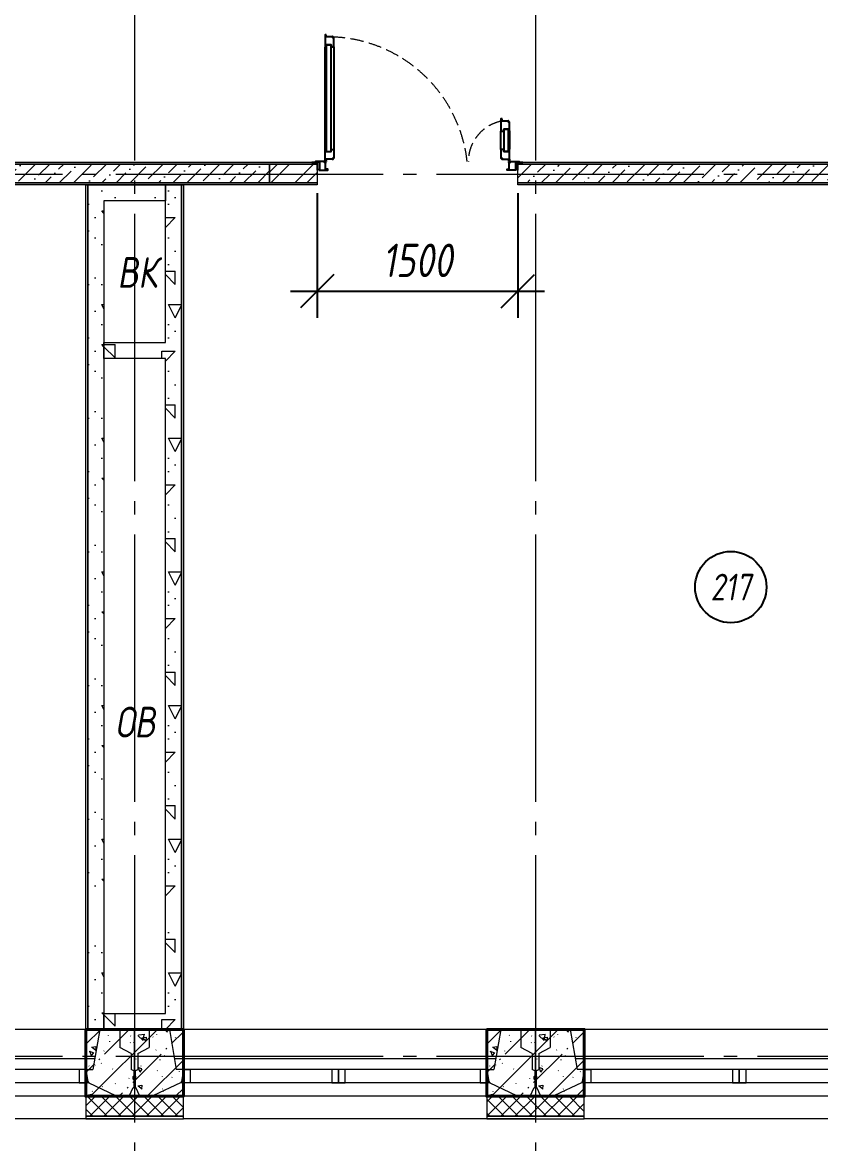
# Model space of a CAD drawing. Header units: millimetres. Extents: x -85420 to 1195317, y -69347 to 470418.
# Drawn here: x 471107 to 477079, y 8322 to 16711 of the extents above; entities that cross this region are included whole.
import ezdxf
from ezdxf import colors
from ezdxf.entities.mleader import LeaderData, LeaderLine
from ezdxf.enums import TextEntityAlignment as Align
from ezdxf.math import Vec2, Vec3

# ---------------------------------------------------------------- set-up
doc = ezdxf.new("R2010")
doc.units = ezdxf.units.MM
for name, pattern in [('GOST2.303 6', [12, 8, -1.5, 1, -1.5]), ('ГОСТ 2.303 4', [7, 5, -2, 0]), ('ГОСТ 2.303 5', [24, 20, -1.5, 1, -1.5]), ('осевая', [50.8, 31.75, -6.35, 6.35, -6.35])]:
    doc.linetypes.add(name, pattern=pattern)
for name, color, linetype, lineweight in [('!М_Отверстия в перекрытиях', 253, 'Continuous', 15), ('!М_Перегородки_пеноблок', 7, 'Continuous', 20), ('+АР_Осевые линии', 252, 'GOST2.303 6', 9), ('+АР_Стены внутренние', 250, 'Continuous', 18), ('АР_Окна', 4, 'Continuous', 9), ('АР_Отметки', 7, 'Continuous', 5), ('АР_Сущ Несущая стена', 250, 'Continuous', 50), ('АР_штриховка несущих стен', 250, 'Continuous', 0), ('СПДС_+АР_Стены', 250, 'Continuous', 20), ('СПДС_РАЗМЕРЫ', 252, 'Continuous', 0), ('стены', 7, 'Continuous', 40), ('ТОНКАЯ', 253, 'Continuous', 0), ('ЭКСПЛИКАЦИЯ', 7, 'Continuous', 5)]:
    doc.layers.add(name, color=color, linetype=linetype, lineweight=lineweight)
doc.layers.add('ОСИ', color=7, linetype='осевая', lineweight=13, true_color=0x999999)
doc.styles.add('ISOCPEUR', font='', dxfattribs={"height": 250})
doc.styles.add('ГОСТ 2.304', font='CS_Gost2304.shx', dxfattribs={"oblique": 10})
doc.styles.get('ISOCPEUR').set_extended_font_data('ISOCPEUR', italic=True)
doc.linetypes.add('Ground1', pattern='A,12,[130,ltypeshp.shx,S=3,R=-150,X=0,Y=-2.598],3,[130,ltypeshp.shx,S=3,R=-150,X=0,Y=-2.598],3,[130,ltypeshp.shx,S=3,R=-150,X=0,Y=-2.598],0', length=18)
doc.linetypes.add('Ground2', pattern='A,12,[130,ltypeshp.shx,S=3,R=-210,X=0,Y=-2.598],3,[130,ltypeshp.shx,S=3,R=-210,X=0,Y=-2.598],3,[130,ltypeshp.shx,S=3,R=-210,X=0,Y=-2.598],0', length=18)
doc.dimstyles.new('СПДС', dxfattribs={"dimscale": 100, "dimtxt": 2.5, "dimasz": 2.5, "dimexe": 2, "dimexo": 0.625, "dimgap": 1, "dimtad": 1, "dimdec": 0, "dimrnd": 5, "dimtxsty": 'ГОСТ 2.304', "dimblk": 'OBLIQUE', "dimblk1": 'OBLIQUE', "dimblk2": 'OBLIQUE', "dimcen": 2.5, "dimdle": 2, "dimadec": 0, "dimazin": 2, "dimtfac": 0.75, "dimtdec": 4, "dimtmove": 1, "dimatfit": 3, "dimfxl": 1, "dimtfill": 1, "dimtolj": 1, "dimarcsym": 1})
pattern_1 = [(45, (0, 0), (39.774756, 145.840774), [187.5, -40.5, 0, -40.5])]
pattern_2 = [(45, (150, 150), (0, 1000), [141.4, -282.8, 70.7, -424.3, 141.4, -353.61356]), (135, (800, 200), (-1000, 9e-14), [141.4, -212.1, 70.7, -353.6, 141.4, -495.01356]), (63.43495, (0, 0), (5e-08, 1000), [111.8, -447.2, 111.8, -447.234, 0, 0]), (116.56505, (0, 0), (-4e-07, 1000), [111.8, -447.2, 111.8, -447.234, 0, 0]), (0, (0, 100), (0, 1000), [50, -400, 100, -400, 50, 0]), (0, (0, 250), (0, 1000), [-150, 100, -400, 0, -350, 0]), (0, (0, 300), (0, 1000), [-400, 0, -300, 100, -200, 0]), (0, (0, 450), (0, 1000), [-200, 0, -250, 100, -450, 0]), (0, (0, 600), (0, 1000), [-200, 100, -400, 100, -200, 0]), (0, (0, 850), (0, 1000), [-150, 100, -200, 0, -550, 0]), (0, (0, 900), (0, 1000), [-200, 0, -600, 100, -100, 0]), (90, (50, 200), (-1000, 6e-14), [-300, 0, -300, 0, -400, 0]), (90, (150, 0), (-1000, 6e-14), [-150, 100, -400, 0, -350, 0]), (90, (250, 0), (-1000, 6e-14), [-400, 0, -350, 100, -150, 0]), (90, (800, 0), (-1000, 6e-14), [-200, 100, -500, 100, -100, 0]), (90, (100, 100), (-1000, 6e-14), [-300, 0, -350, 0, -350, 0]), (90, (200, 100), (-1000, 6e-14), [-250, 0, -550, 0, -200, 0]), (90, (300, 150), (-1000, 6e-14), [-500, 0, -150, 0, -350, 0]), (90, (350, 50), (-1000, 6e-14), [-450, 0, -200, 0, -250, 0]), (90, (450, 200), (-1000, 6e-14), [-400, 0, -150, 0, -400, 0]), (90, (500, 250), (-1000, 6e-14), [-450, 0, -200, 0, -350, 0]), (90, (550, 0), (-1000, 6e-14), [-600, 0, -250, 0, -150, 0]), (90, (600, 150), (-1000, 6e-14), [-200, 0, -400, 0, -400, 0]), (90, (650, 100), (-1000, 6e-14), [-450, 0, -250, 0, -300, 0]), (90, (700, 50), (-1000, 6e-14), [-400, 0, -300, 0, -300, 0]), (90, (800, 100), (-1000, 6e-14), [-300, 0, -300, 0, -400, 0]), (90, (900, 150), (-1000, 6e-14), [-400, 0, -200, 0, -400, 0]), (90, (950, 200), (-1000, 6e-14), [-150, 0, -600, 0, -250, 0])]
pattern_3 = [(45, (0, 0), (-53.033009, 53.033009), []), (135, (0, 0), (-53.033009, -53.033009), [])]

# ---------------------------------------------------------------- blocks, each defined once
blk = doc.blocks.new('_Oblique')
at = {"color": 0, "linetype": 'ByBlock', "lineweight": -2}
blk.add_line((-0.5, -0.5), (0.5, 0.5), dxfattribs=at)
blk = doc.blocks.new('*D313')
at = {"layer": 'Defpoints', "color": 0, "ltscale": 100, "transparency": 16777216}
for p in [(473312, 15496.4), (474813.1, 15496.4), (474813.1, 14700.5)]:
    blk.add_point(p, dxfattribs=at)
at = {"layer": 'СПДС_РАЗМЕРЫ', "color": 0, "lineweight": -2, "ltscale": 100, "transparency": 16777216}
for p, q in [((473312, 15433.9), (473312, 14500.5)), ((474813.1, 15433.9), (474813.1, 14500.5)), ((473112, 14700.5), (475013.1, 14700.5))]:
    blk.add_line(p, q, dxfattribs=at)
at = {"layer": 'СПДС_РАЗМЕРЫ', "color": 0, "lineweight": -2, "ltscale": 100, "transparency": 16777216, "xscale": 250, "yscale": 250, "zscale": 250, "rotation": 180}
blk.add_blockref('_Oblique', (473312, 14700.5), dxfattribs=at)
at = {"layer": 'СПДС_РАЗМЕРЫ', "color": 0, "lineweight": -2, "ltscale": 100, "transparency": 16777216, "xscale": 250, "yscale": 250, "zscale": 250}
blk.add_blockref('_Oblique', (474813.1, 14700.5), dxfattribs=at)
at = {"layer": 'СПДС_РАЗМЕРЫ', "color": 0, "ltscale": 100, "transparency": 16777216, "insert": (474062.6, 14930.7), "char_height": 250, "attachment_point": 5, "style": 'ГОСТ 2.304', "bg_fill": 3, "box_fill_scale": 1.1, "bg_fill_color": 256, "bg_fill_true_color": 13158600, "bg_fill_transparency": 0}
blk.add_mtext('\\A1;1500', dxfattribs=at)
blk = doc.blocks.new('НП 3033')
at = {"layer": 'АР_Окна', "ltscale": 100}
for p, q in [((365, 500), (2635, 500)), ((365, 400), (2635, 400)), ((365, 300), (2635, 300)), ((365, 220), (2635, 220)), ((365, 0), (2635, 0))]:
    blk.add_line(p, q, dxfattribs=at)
for points in [[(365, 300), (365, 500), (365, 670), (2635, 670), (2635, 300)], [(365, 300), (415, 300), (415, 400), (365, 400)], [(1450, 400), (1425, 400), (1425, 300), (1450, 300), (1475, 300), (1475, 400), (1437.5, 400)], [(1500, 400), (1475, 400), (1475, 300), (1500, 300), (1525, 300), (1525, 400), (1487.5, 400)], [(2635, 300), (2585, 300), (2585, 400), (2635, 400)]]:
    blk.add_lwpolyline(points, dxfattribs=at)
at = {"layer": 'СПДС_+АР_Стены', "ltscale": 100}
for points in [[(0, 670), (0, 670), (365, 670), (365, 670)], [(3000, 670), (3000, 670), (2635, 670), (2635, 670)]]:
    blk.add_lwpolyline(points, dxfattribs=at)
at = {"layer": 'стены', "ltscale": 100}
for p, q in [((2960, 500), (2860, 500)), ((0, 0), (0, 0))]:
    blk.add_line(p, q, dxfattribs=at)
at = {"layer": 'стены', "lineweight": 30, "ltscale": 100}
blk.add_lwpolyline([(0, 0), (365, 0), (365, 500), (0, 500)], dxfattribs=at)
at = {"layer": 'стены', "ltscale": 100}
blk.add_lwpolyline([(3000, 500), (2635, 500), (2635, 0), (3000, 0)], dxfattribs=at)
blk = doc.blocks.new('обследование 2 этаж 1245')
at = {"layer": 'ТОНКАЯ', "ltscale": 100}
for p, q in [((30500, -62360), (28020, -62360)), ((30500, -62360), (30448, -62660)), ((30500, -62360), (30650, -62360)), ((30650, -62360), (30650, -62495)), ((30760, -62360), (30650, -62360)), ((30760, -62795), (30760, -62360)), ((30760, -62360), (30870, -62360)), ((30760, -62795), (30760, -62360)), ((31020, -62360), (30870, -62360)), ((30870, -62360), (30870, -62495)), ((33500, -62360), (31020, -62360)), ((31020, -62360), (31072, -62660)), ((33500, -62360), (33448, -62660)), ((33500, -62360), (33650, -62360)), ((33650, -62360), (33650, -62495)), ((33760, -62360), (33650, -62360)), ((33760, -62795), (33760, -62360)), ((33760, -62795), (33760, -62360)), ((33760, -62360), (33870, -62360)), ((34020, -62360), (33870, -62360)), ((33870, -62360), (33870, -62495)), ((36500, -62360), (34020, -62360)), ((34020, -62360), (34072, -62660)), ((30735, -62540), (30650, -62495)), ((30785, -62540), (30870, -62495)), ((33735, -62540), (33650, -62495)), ((33785, -62540), (33870, -62495)), ((30461.9, -62580), (28058.1, -62580)), ((30735, -62540), (30735, -62660)), ((30785, -62540), (30785, -62660)), ((33461.9, -62580), (31058.1, -62580)), ((33735, -62540), (33735, -62660)), ((33785, -62540), (33785, -62660)), ((36461.9, -62580), (34058.1, -62580)), ((30395, -62660), (28125, -62660)), ((30395, -62660), (30410, -62750)), ((30395, -62660), (30448, -62660)), ((30755, -62670), (30735, -62660)), ((30765, -62670), (30785, -62660)), ((31125, -62660), (31072, -62660)), ((31125, -62660), (31110, -62750)), ((33395, -62660), (31125, -62660)), ((33395, -62660), (33410, -62750)), ((33395, -62660), (33448, -62660)), ((33755, -62670), (33735, -62660)), ((33765, -62670), (33785, -62660)), ((34125, -62660), (34072, -62660)), ((34125, -62660), (34110, -62750)), ((36395, -62660), (34125, -62660)), ((30410, -62750), (30417, -62760)), ((30750, -62713), (30755, -62708)), ((30750, -62733), (30750, -62713)), ((30755, -62738), (30750, -62733)), ((30755, -62670), (30755, -62708)), ((30755, -62738), (30755, -62795)), ((30760, -62738), (30760, -62795)), ((30760, -62738), (30760, -62795)), ((30765, -62670), (30765, -62708)), ((30770, -62713), (30765, -62708)), ((30765, -62738), (30770, -62733)), ((30765, -62738), (30765, -62795)), ((30770, -62733), (30770, -62713)), ((31110, -62750), (31103, -62760)), ((33410, -62750), (33417, -62760)), ((33750, -62713), (33755, -62708)), ((33750, -62733), (33750, -62713)), ((33755, -62738), (33750, -62733)), ((33755, -62670), (33755, -62708)), ((33755, -62738), (33755, -62795)), ((33760, -62738), (33760, -62795)), ((33760, -62738), (33760, -62795)), ((33765, -62670), (33765, -62708)), ((33770, -62713), (33765, -62708)), ((33765, -62738), (33770, -62733)), ((33765, -62738), (33765, -62795)), ((33770, -62733), (33770, -62713)), ((34110, -62750), (34103, -62760)), ((30417, -62760), (28103, -62760)), ((30417, -62760), (30618, -62855)), ((30720, -62860), (30750, -62795)), ((30750, -62795), (30755, -62795)), ((30755, -62795), (30760, -62795)), ((30765, -62795), (30760, -62795)), ((30770, -62795), (30765, -62795)), ((30800, -62860), (30770, -62795)), ((31103, -62760), (30902, -62855)), ((33417, -62760), (31103, -62760)), ((33417, -62760), (33618, -62855)), ((33720, -62860), (33750, -62795)), ((33750, -62795), (33755, -62795)), ((33755, -62795), (33760, -62795)), ((33765, -62795), (33760, -62795)), ((33770, -62795), (33765, -62795)), ((33800, -62860), (33770, -62795)), ((34103, -62760), (33902, -62855)), ((36417, -62760), (34103, -62760)), ((30620, -62860), (27900, -62860)), ((30618, -62855), (30620, -62860)), ((30720, -62860), (30620, -62860)), ((30800, -62860), (30900, -62860)), ((30902, -62855), (30900, -62860)), ((33620, -62860), (30900, -62860)), ((33618, -62855), (33620, -62860)), ((33720, -62860), (33620, -62860)), ((33800, -62860), (33900, -62860)), ((33902, -62855), (33900, -62860)), ((36620, -62860), (33900, -62860))]:
    blk.add_line(p, q, dxfattribs=at)
blk = doc.blocks.new('A$C314F1C93')
at = {"layer": '+АР_Осевые линии', "linetype": 'ГОСТ 2.303 5', "lineweight": 0, "ltscale": 100}
for p, q in [((41540, 64752.7), (41540, -9752.2)), ((44540, 64752.7), (44540, -9752.2))]:
    blk.add_line(p, q, dxfattribs=at)
for points in [[(-4200, 250), (75280, 250)], [(-4200, -6350), (75280, -6350)]]:
    blk.add_lwpolyline(points, dxfattribs=at)
blk = doc.blocks.new('_DotSmall')
at = {"color": 0, "linetype": 'ByBlock', "const_width": 0.5}
blk.add_lwpolyline([(-0.0625, 0, 1), (0.0625, 0, 1)], format="xyb", close=True, dxfattribs=at)
blk = doc.blocks.new('АР план')
at = {"layer": 'АР_Отметки', "lineweight": 9}
ml = blk.add_multileader_mtext('Standard', dxfattribs=at)
ml.set_content('+3,950', color=256, style='ISOCPEUR')
ml.set_leader_properties(color=256, linetype='Continuous', lineweight=-1)
ml.set_arrow_properties(name='DOTSMALL')
ml.build(insert=Vec2(0, 0))
ml.multileader.update_dxf_attribs({"has_text_frame": 1, "text_left_attachment_type": 4, "text_right_attachment_type": 4, "dogleg_length": 100, "arrow_head_size": 180})
ctx = ml.context
ctx.base_point, ctx.char_height, ctx.arrow_head_size, ctx.landing_gap_size, ctx.plane_origin = Vec3(653061.3, 32239.7), 250, 180, 50, Vec3(652979.9, 30972.2)
ctx.left_attachment, ctx.right_attachment = 4, 4
notes = []
notes.append((ctx, [(0, (0, 0, 0), (0, 0), (1, 0), 1, [])]))
ctx.mtext.insert, ctx.mtext.width, ctx.mtext.line_spacing_style, ctx.mtext.flow_direction = Vec3(653111.3, 32573.1), 852.697, 2, 5
ml = blk.add_multileader_mtext('Standard', dxfattribs=at)
ml.set_content('+1,975', color=256, style='ISOCPEUR')
ml.set_leader_properties(color=256, linetype='Continuous', lineweight=-1)
ml.set_arrow_properties(name='DOTSMALL')
ml.build(insert=Vec2(0, 0))
ml.multileader.update_dxf_attribs({"has_text_frame": 1, "text_left_attachment_type": 4, "text_right_attachment_type": 4, "dogleg_length": 100, "arrow_head_size": 180})
ctx = ml.context
ctx.base_point, ctx.char_height, ctx.arrow_head_size, ctx.landing_gap_size, ctx.plane_origin = Vec3(652749.3, 27128.7), 250, 180, 50, Vec3(655881.4, 25957)
ctx.left_attachment, ctx.right_attachment = 4, 4
notes.append((ctx, [(0, (0, 0, 0), (0, 0), (1, 0), 1, [])]))
ctx.mtext.insert, ctx.mtext.width, ctx.mtext.line_spacing_style, ctx.mtext.flow_direction = Vec3(652799.3, 27528.7), 852.697, 2, 5
ml = blk.add_multileader_mtext('Standard', dxfattribs=at)
ml.set_content('+2,410', color=256, style='ISOCPEUR')
ml.set_leader_properties(color=256, linetype='Continuous', lineweight=-1)
ml.set_arrow_properties(name='DOTSMALL')
ml.build(insert=Vec2(0, 0))
ml.multileader.update_dxf_attribs({"has_text_frame": 1, "text_left_attachment_type": 4, "text_right_attachment_type": 4, "dogleg_length": 100, "arrow_head_size": 180})
ctx = ml.context
ctx.base_point, ctx.char_height, ctx.arrow_head_size, ctx.landing_gap_size, ctx.plane_origin = Vec3(649667.1, 15695.9), 250, 180, 50, Vec3(647505.9, 15104.7)
ctx.left_attachment, ctx.right_attachment = 4, 4
notes.append((ctx, [(0, (0, 0, 0), (0, 0), (1, 0), 1, [])]))
ctx.mtext.insert, ctx.mtext.width, ctx.mtext.line_spacing_style, ctx.mtext.flow_direction = Vec3(649717.1, 16029.2), 852.697, 2, 5
for ctx, leaders in notes:
    for number, flags, end, landing, length, lines in leaders:
        leader = LeaderData()
        leader.index, (leader.has_last_leader_line, leader.has_dogleg_vector, leader.attachment_direction) = number, flags
        leader.last_leader_point, leader.dogleg_vector, leader.dogleg_length = Vec3(end), Vec3(landing), length
        for number, points, colour, breaks in lines:
            line = LeaderLine()
            line.index, line.vertices, line.color, line.breaks = number, Vec3.list(points), colors.encode_raw_color(colour), breaks
            leader.lines.append(line)
        ctx.leaders.append(leader)

msp = doc.modelspace()

# ---------------------------------------------------------------- block references
at = {"layer": 'ОСИ', "ltscale": 40}
msp.add_blockref('A$C314F1C93', (430406.4, 15326.4, 0), dxfattribs=at)

# ---------------------------------------------------------------- next in the draw order: hatches: boundary and pattern name
at = {"layer": '!М_Перегородки_пеноблок', "ltscale": 100}
h = msp.add_hatch(dxfattribs=at)
h.set_pattern_fill('БЕТОННАЯ ПОДГОТОВКА', color=256, scale=100, style=0, pattern_type=2)
h.set_pattern_definition(pattern_2)
h.paths.add_polyline_path([(471716.3, 15496.4), (471716.4, 9176.4), (471596.4, 9176.4), (471596.3, 15496.4)], flags=0)
h = msp.add_hatch(dxfattribs=at)
h.set_pattern_fill('БЕТОННАЯ ПОДГОТОВКА', color=256, scale=100, style=0, pattern_type=2)
h.set_pattern_definition(pattern_2)
h.paths.add_polyline_path([(471716.3, 15496.4), (472176.4, 15496.4), (472176.4, 15376.4), (471716.3, 15376.4)], flags=0)
h = msp.add_hatch(dxfattribs=at)
h.set_pattern_fill('БЕТОННАЯ ПОДГОТОВКА', color=256, scale=100, style=0, pattern_type=2)
h.set_pattern_definition(pattern_2)
h.paths.add_polyline_path([(472296.4, 15496.4), (472296.4, 9176.4), (472176.4, 9176.4), (472176.4, 15496.4)], flags=0)
h = msp.add_hatch(dxfattribs=at)
h.set_pattern_fill('БЕТОННАЯ ПОДГОТОВКА', color=256, scale=100, style=0, pattern_type=2)
h.set_pattern_definition(pattern_2)
h.paths.add_polyline_path([(471716.4, 14316.5), (472176.4, 14316.5), (472176.4, 14196.5), (471716.4, 14196.5)], flags=0)
h = msp.add_hatch(dxfattribs=at)
h.set_pattern_fill('БЕТОННАЯ ПОДГОТОВКА', color=256, scale=100, style=0, pattern_type=2)
h.set_pattern_definition(pattern_2)
h.paths.add_polyline_path([(471716.4, 9296.4), (472176.4, 9296.4), (472176.4, 9176.4), (471716.4, 9176.4)], flags=0)
at = {"layer": '+АР_Стены внутренние', "lineweight": 0, "ltscale": 100}
h = msp.add_hatch(dxfattribs=at)
h.set_pattern_fill('БЕТОН И ИЗДЕЛИЯ ИЗ НЕГО', color=256, scale=30, style=0, pattern_type=2)
h.set_pattern_definition(pattern_1)
h.paths.add_polyline_path([(472956.4, 15511.4), (465367.4, 15511.4), (465367.4, 15651.4), (472956.4, 15651.4)], flags=0)
h = msp.add_hatch(dxfattribs=at)
h.set_pattern_fill('БЕТОН И ИЗДЕЛИЯ ИЗ НЕГО', color=256, scale=30, style=0, pattern_type=2)
h.set_pattern_definition(pattern_1)
h.paths.add_polyline_path([(472956.4, 15651.4), (473312, 15651.4), (473312, 15651.4)], flags=0)
at = {"layer": 'АР_штриховка несущих стен', "lineweight": 0}
h = msp.add_hatch(dxfattribs=at)
h.set_pattern_fill('FP_1', color=256, angle=90, style=0, pattern_type=2)
h.set_pattern_definition([(225, (250303.74, 397242.94), (212.13203, -212.13203), [300, -50, 10, -50]), (225, (250091.74, 397242.94), (212.13203, -212.13203), []), (140, (250303.74, 397242.94), (31.37587, 358.6306), [37.5, -412.5]), (85, (250303.74, 397242.94), (-376.09568, -69.3761), [30, -330]), (190.451, (250306.35, 397272.82), (-344.71734, 289.2568), [31.87, -350.571]), (136.184, (250203.74, 397242.94), (82.7615, 533.61997), [56.25, -618.75]), (186.636, (250210.64, 397287.4), (-487.0622, 467.3284), [47.805, -525.856]), (81.184, (250203.74, 397242.94), (-487.05805, 467.33264), [45, -495]), (111, (250228.74, 397292.94), (201.30952, 298.45407), [37.5, -412.5]), (56, (250228.74, 397292.94), (-362.5749, 121.6571), [30, -330]), (161.451, (250245.5, 397317.8), (-161.2621, 420.11198), [31.87, -350.571]), (127.5, (250303.74, 397242.94), (-166.446927, 6.079928), [3.353, -322.647, 3.353, -331.647, -331.25]), (127.5, (250303.74, 397242.94), (-166.446927, 6.079928), [-661, 3.353, -327.897]), (97.5, (250303.74, 397242.94), (-197.205856, 131.53477), [3.353, -187.647, 3.353, -315.147, -126.25]), (97.5, (250303.74, 397242.94), (-197.205856, 131.53477), [-509.5, 3.353, -122.897]), (57.5, (250303.74, 397131.44), (11.277436, 266.91122), [3.353, -121.647, 3.353, -386.647, -517.5]), (57.5, (250303.74, 397131.44), (11.277436, 266.91122), [-515, 3.353, -514.147]), (47.5, (250303.74, 397081.44), (-50.05249, 291.59308), [3.353, -159.147, 3.353, -255.647, -367.5]), (47.5, (250303.74, 397081.44), (-50.05249, 291.59308), [-421.5, 3.353, -364.147])])
h.paths.add_polyline_path([(471581.4, 8676.4), (472311.4, 8676.4), (472311.4, 9176.4), (471581.4, 9176.4)])
h = msp.add_hatch(dxfattribs=at)
h.set_pattern_fill('FP_1', color=256, angle=90, style=0, pattern_type=2)
h.set_pattern_definition([(225, (253303.74, 397242.94), (212.13203, -212.13203), [300, -50, 10, -50]), (225, (253091.74, 397242.94), (212.13203, -212.13203), []), (140, (253303.74, 397242.94), (31.37587, 358.6306), [37.5, -412.5]), (85, (253303.74, 397242.94), (-376.09568, -69.3761), [30, -330]), (190.451, (253306.35, 397272.82), (-344.71734, 289.2568), [31.87, -350.571]), (136.184, (253203.74, 397242.94), (82.7615, 533.61997), [56.25, -618.75]), (186.636, (253210.64, 397287.4), (-487.0622, 467.3284), [47.805, -525.856]), (81.184, (253203.74, 397242.94), (-487.05805, 467.33264), [45, -495]), (111, (253228.74, 397292.94), (201.30952, 298.45407), [37.5, -412.5]), (56, (253228.74, 397292.94), (-362.5749, 121.6571), [30, -330]), (161.451, (253245.5, 397317.8), (-161.2621, 420.11198), [31.87, -350.571]), (127.5, (253303.74, 397242.94), (-166.446927, 6.079928), [3.353, -322.647, 3.353, -331.647, -331.25]), (127.5, (253303.74, 397242.94), (-166.446927, 6.079928), [-661, 3.353, -327.897]), (97.5, (253303.74, 397242.94), (-197.205856, 131.53477), [3.353, -187.647, 3.353, -315.147, -126.25]), (97.5, (253303.74, 397242.94), (-197.205856, 131.53477), [-509.5, 3.353, -122.897]), (57.5, (253303.74, 397131.44), (11.277436, 266.91122), [3.353, -121.647, 3.353, -386.647, -517.5]), (57.5, (253303.74, 397131.44), (11.277436, 266.91122), [-515, 3.353, -514.147]), (47.5, (253303.74, 397081.44), (-50.05249, 291.59308), [3.353, -159.147, 3.353, -255.647, -367.5]), (47.5, (253303.74, 397081.44), (-50.05249, 291.59308), [-421.5, 3.353, -364.147])])
h.paths.add_polyline_path([(474581.4, 8676.4), (475311.4, 8676.4), (475311.4, 9176.4), (474581.4, 9176.4)])
at = {"layer": 'СПДС_+АР_Стены', "lineweight": 9, "ltscale": 100}
h = msp.add_hatch(dxfattribs=at)
h.set_pattern_fill('НЕМЕТАЛЛИЧЕСКИЕ МАТЕРИАЛЫ', color=256, scale=30, style=0, pattern_type=2)
h.set_pattern_definition(pattern_3)
h.paths.add_polyline_path([(471581.4, 8526.4), (472311.4, 8526.4), (472311.4, 8676.4), (471581.4, 8676.4)], flags=0)
h = msp.add_hatch(dxfattribs=at)
h.set_pattern_fill('НЕМЕТАЛЛИЧЕСКИЕ МАТЕРИАЛЫ', color=256, scale=30, style=0, pattern_type=2)
h.set_pattern_definition(pattern_3)
h.paths.add_polyline_path([(474581.4, 8526.4), (475311.4, 8526.4), (475311.4, 8676.4), (474581.4, 8676.4)], flags=0)

# ---------------------------------------------------------------- next in the draw order: linework, layer by layer
at = {"layer": '!М_Перегородки_пеноблок', "ltscale": 100}
for points in [[(471596.3, 15496.4), (471596.4, 9176.4), (471581.4, 9176.4), (471581.3, 15496.4)], [(472311.4, 15496.4), (472311.4, 9176.4), (472296.4, 9176.4), (472296.4, 15496.4)]]:
    msp.add_lwpolyline(points, close=True, dxfattribs=at)
for points in [[(471716.3, 15376.4), (471716.4, 9176.4), (471596.4, 9176.4), (471596.3, 15496.4), (471716.3, 15496.4)], [(471716.3, 15496.4), (472176.4, 15496.4), (472176.4, 15376.4), (471716.3, 15376.4)], [(472176.4, 14316.5), (472176.4, 15496.4), (472296.4, 15496.4), (472296.4, 9176.4), (472176.4, 9176.4), (472176.4, 9176.4)], [(472176.4, 14196.5), (471716.4, 14196.5), (471716.4, 14316.5), (472176.4, 14316.5)], [(472176.4, 9296.4), (472176.4, 14196.5)], [(472176.4, 9176.4), (471716.4, 9176.4), (471716.4, 9296.4), (472176.4, 9296.4)]]:
    msp.add_lwpolyline(points, dxfattribs=at)
at = {"layer": '+АР_Стены внутренние', "ltscale": 100}
for points in [[(472956.4, 15651.4), (465367.4, 15651.4), (465367.4, 15666.4), (473312, 15666.4), (473312, 15666.4)], [(480991.4, 15651.4), (474813.1, 15651.4), (474813.1, 15666.4), (481006.4, 15666.4)]]:
    msp.add_lwpolyline(points, dxfattribs=at)
for points in [[(472956.4, 15511.4), (465367.4, 15511.4), (465367.4, 15651.4), (472956.4, 15651.4), (472956.4, 15511.4)], [(472956.4, 15651.4), (473312, 15651.4), (473312, 15651.4), (472956.4, 15651.4)]]:
    msp.add_lwpolyline(points, close=True, dxfattribs=at)
for p, q in [((473373.1, 15762.4), (473373.1, 16527.3)), ((473437.1, 16529.4), (473437.1, 15760.4)), ((474688, 15760.4), (474688, 15897.3)), ((474752, 15899.4), (474752, 15762.4))]:
    msp.add_line(p, q)
for points in [[(473381, 16619.4), (473373.1, 16619.4), (473373.1, 16527.3), (473380.1, 16527.3), (473380.1, 16543.3), (473416.1, 16543.3), (473416.1, 16529.4), (473437.1, 16529.4), (473437.1, 16595.4), (473429.1, 16595.4), (473429.1, 16605.4), (473427.5, 16605.4), (473427.5, 16602.4), (473374.8, 16602.4), (473374.8, 16611.4), (473381, 16611.4)], [(473416.1, 15746.4), (473416.1, 16543.3), (473380.1, 16543.3), (473380.1, 15746.4)], [(474696, 15989.4), (474688, 15989.4), (474688, 15897.3), (474709, 15897.3), (474709, 15913.3), (474745, 15913.3), (474745, 15899.4), (474752, 15899.4), (474752, 15965.4), (474744.1, 15965.4), (474744, 15975.4), (474742.5, 15975.4), (474742.5, 15972.3), (474689.7, 15972.3), (474689.7, 15981.4), (474696, 15981.4)], [(474709, 15913.3), (474709, 15746.4), (474745, 15746.4), (474745, 15913.3)], [(473381, 15670.4), (473373.1, 15670.4), (473373.1, 15762.4), (473380.1, 15762.4), (473380.1, 15746.4), (473416.1, 15746.4), (473416.1, 15760.4), (473437.1, 15760.4), (473437.1, 15694.4), (473429.1, 15694.4), (473429.1, 15684.4), (473427.5, 15684.4), (473427.5, 15687.4), (473374.8, 15687.4), (473374.8, 15678.4), (473381, 15678.4)], [(474744.1, 15670.4), (474752, 15670.4), (474752, 15762.4), (474745, 15762.4), (474745, 15746.4), (474709, 15746.4), (474709, 15760.4), (474688, 15760.4), (474688, 15694.4), (474696, 15694.4), (474696, 15684.4), (474697.6, 15684.4), (474697.6, 15687.4), (474750.4, 15687.4), (474750.4, 15678.4), (474744.1, 15678.4)], [(473324, 15606.4), (473392, 15606.4), (473392, 15614.4), (473375, 15614.4), (473375, 15660.8), (473378.1, 15660.8), (473378.1, 15662.4), (473368.1, 15662.4), (473368.1, 15670.4), (473300, 15670.4), (473300, 15666.4), (473308, 15666.4), (473308, 15668.9), (473329, 15668.8), (473329, 15610.2), (473324, 15610.2)], [(474801.1, 15606.4), (474733.1, 15606.4), (474733.1, 15614.4), (474750.1, 15614.4), (474750.1, 15660.8), (474747, 15660.8), (474747, 15662.4), (474757, 15662.4), (474757, 15670.4), (474825.1, 15670.4), (474825.1, 15666.4), (474817.1, 15666.4), (474817.1, 15668.9), (474796.1, 15668.8), (474796.1, 15610.2), (474801.1, 15610.2)]]:
    msp.add_lwpolyline(points, close=True)
at = {"color": 1, "linetype": 'Ground2'}
msp.add_lwpolyline([(473273.1, 15666.4), (473312, 15666.4), (473312, 15606.4)], dxfattribs=at)
at = {"color": 1, "linetype": 'Ground1'}
msp.add_lwpolyline([(474813.1, 15606.4), (474813.1, 15666.4), (474852, 15666.4)], dxfattribs=at)
at = {"linetype": 'ГОСТ 2.303 4', "lineweight": 5, "ltscale": 20}
for centre, radius, start, end in [((473391.1, 15551.9), 1050.7, 6.47849, 90.98209), ((474752, 15670.4), 308.3, 101.34756, 180)]:
    msp.add_arc(centre, radius, start, end, dxfattribs=at)
at = {"layer": 'СПДС_+АР_Стены', "ltscale": 100}
for points in [[(471581.4, 8526.4), (472311.4, 8526.4), (472311.4, 8676.4), (471581.4, 8676.4), (471581.4, 8526.4)], [(474581.4, 8526.4), (475311.4, 8526.4), (475311.4, 8676.4), (474581.4, 8676.4), (474581.4, 8526.4)], [(472311.4, 8526.4), (471581.4, 8526.4), (471581.4, 8506.4), (472311.4, 8506.4), (472311.4, 8526.4)], [(475311.4, 8526.4), (474581.4, 8526.4), (474581.4, 8506.4), (475311.4, 8506.4), (475311.4, 8526.4)]]:
    msp.add_lwpolyline(points, close=True, dxfattribs=at)
at = {"layer": 'стены', "ltscale": 100, "elevation": 0}
for points in [[(471581.4, 9176.4), (472311.4, 9176.4), (472311.4, 8676.4), (471581.4, 8676.4)], [(474581.4, 9176.4), (475311.4, 9176.4), (475311.4, 8676.4), (474581.4, 8676.4)]]:
    msp.add_lwpolyline(points, close=True, dxfattribs=at)
at = {"layer": 'ЭКСПЛИКАЦИЯ', "linetype": 'Continuous', "lineweight": 25, "ltscale": 100}
msp.add_circle((476407.4, 12485.8), 266.7, dxfattribs=at)

# ---------------------------------------------------------------- next in the draw order: block references
at = {"layer": 'АР_Сущ Несущая стена', "rotation": 180}
for p in [(471946.4, 9176.4, 0), (474946.4, 9176.4, 0), (477946.4, 9176.4, 0)]:
    msp.add_blockref('НП 3033', p, dxfattribs=at)
at = {"layer": 'ТОНКАЯ', "ltscale": 200}
msp.add_blockref('обследование 2 этаж 1245', (441186.4, 71536.4, 0), dxfattribs=at)

# ---------------------------------------------------------------- next in the draw order: texts
at = {"layer": '!М_Отверстия в перекрытиях', "ltscale": 50, "char_height": 230, "attachment_point": 5, "line_spacing_factor": 0.648, "style": 'ГОСТ 2.304'}
for s, insert, width in [('ВК', (471966.3, 14840.2), 610.021), ('ОВ', (471950.1, 11475.6), 439.939)]:
    msp.add_mtext(s, dxfattribs=dict(at, insert=insert, width=width))
at = {"layer": 'ЭКСПЛИКАЦИЯ', "linetype": 'Continuous', "lineweight": 25, "ltscale": 100, "style": 'ГОСТ 2.304', "oblique": 10}
msp.add_text('217', height=200, dxfattribs=at).set_placement((476407.4, 12485.8), align=Align.MIDDLE_CENTER)

# ---------------------------------------------------------------- next in the draw order: dimensions: what is measured, and where the dimension line sits
at = {"layer": 'СПДС_РАЗМЕРЫ', "ltscale": 100}
dim = msp.add_linear_dim(base=(474813.1, 14700.5, 0), p1=(473312, 15496.4, 0), p2=(474813.1, 15496.4, 0), dimstyle='СПДС', dxfattribs=at)
dim.commit()
dim.dimension.update_dxf_attribs({"geometry": '*D313', "text_midpoint": (474062.6, 14930.7, 0)})

# ---------------------------------------------------------------- next in the draw order: hatches: boundary and pattern name
at = {"layer": '+АР_Стены внутренние', "lineweight": 0, "ltscale": 100}
h = msp.add_hatch(dxfattribs=at)
h.set_pattern_fill('БЕТОН И ИЗДЕЛИЯ ИЗ НЕГО', color=256, scale=30, style=0, pattern_type=2)
h.set_pattern_definition(pattern_1)
h.paths.add_polyline_path([(480851.4, 15511.4), (474813.1, 15511.4), (474813.1, 15651.4), (480991.4, 15651.4)], flags=0)
at = {"layer": 'СПДС_+АР_Стены', "lineweight": 15, "ltscale": 100, "true_color": 0xff0100}
h = msp.add_hatch(dxfattribs=at)
h.set_pattern_fill('КИРПИЧ', color=1, scale=20, style=0, pattern_type=2)
h.set_pattern_definition([(45, (0, 0), (0, -269.40768), []), (45, (5792.26, -5971.88), (-269.40768, 0), [])])
h.paths.add_polyline_path([(473312, 15511.4), (472956.4, 15511.4), (472956.4, 15651.4), (473312, 15651.4)], flags=0)

# ---------------------------------------------------------------- next in the draw order: linework, layer by layer
at = {"layer": '+АР_Стены внутренние', "ltscale": 100}
for points in [[(480851.4, 15511.4), (474813.1, 15511.4), (474813.1, 15651.4), (480991.4, 15651.4)], [(472956.4, 15496.4), (465367.4, 15496.4), (465367.4, 15511.4), (472956.4, 15511.4), (473312, 15511.4), (473312, 15496.4)], [(480836.4, 15496.4), (474813.1, 15496.4), (474813.1, 15511.4), (480851.4, 15511.4)]]:
    msp.add_lwpolyline(points, dxfattribs=at)
at = {"layer": 'СПДС_+АР_Стены', "ltscale": 100}
msp.add_lwpolyline([(473312, 15511.4), (472956.4, 15511.4), (472956.4, 15651.4), (473312, 15651.4)], close=True, dxfattribs=at)
msp.add_lwpolyline([(472956.4, 15511.4), (473312, 15511.4), (473312, 15496.4), (472956.4, 15496.4)], dxfattribs=at)

# ---------------------------------------------------------------- next in the draw order: block references
at = {"color": 12, "true_color": 0xe00000}
msp.add_blockref('АР план', (-85419.9, 14341.6), dxfattribs=at)

# ---------------------------------------------------------------- next in the draw order: leaders
at = {"layer": 'АР_Отметки', "lineweight": 9}
ml = msp.add_multileader_mtext('Standard', dxfattribs=at)
ml.set_content('+2,410', color=256, style='ISOCPEUR')
ml.set_leader_properties(color=256, linetype='Continuous', lineweight=-1)
ml.set_arrow_properties(name='DOTSMALL')
ml.build(insert=Vec2(0, 0))
ml.multileader.update_dxf_attribs({"has_text_frame": 1, "text_left_attachment_type": 4, "text_right_attachment_type": 4, "dogleg_length": 100, "arrow_head_size": 180})
ctx = ml.context
ctx.base_point, ctx.char_height, ctx.arrow_head_size, ctx.landing_gap_size, ctx.plane_origin = Vec3(703103, 29209.7), 250, 180, 50, Vec3(700941.8, 28618.5)
ctx.left_attachment, ctx.right_attachment = 4, 4
notes = []
notes.append((ctx, [(0, (0, 0, 0), (0, 0), (1, 0), 1, [])]))
ctx.mtext.insert, ctx.mtext.width, ctx.mtext.line_spacing_style, ctx.mtext.flow_direction = Vec3(703153, 29543.1), 852.697, 2, 5
ml = msp.add_multileader_mtext('Standard', dxfattribs=at)
ml.set_content('+2,410', color=256, style='ISOCPEUR')
ml.set_leader_properties(color=256, linetype='Continuous', lineweight=-1)
ml.set_arrow_properties(name='DOTSMALL')
ml.build(insert=Vec2(0, 0))
ml.multileader.update_dxf_attribs({"has_text_frame": 1, "text_left_attachment_type": 4, "text_right_attachment_type": 4, "dogleg_length": 100, "arrow_head_size": 180})
ctx = ml.context
ctx.base_point, ctx.char_height, ctx.arrow_head_size, ctx.landing_gap_size, ctx.plane_origin = Vec3(703103, 29209.7), 250, 180, 50, Vec3(700941.8, 28618.5)
ctx.left_attachment, ctx.right_attachment = 4, 4
notes.append((ctx, [(0, (0, 0, 0), (0, 0), (1, 0), 1, [])]))
ctx.mtext.insert, ctx.mtext.width, ctx.mtext.line_spacing_style, ctx.mtext.flow_direction = Vec3(703153, 29543.1), 852.697, 2, 5
ml = msp.add_multileader_mtext('Standard', dxfattribs=at)
ml.set_content('+3,950', color=256, style='ISOCPEUR')
ml.set_leader_properties(color=256, linetype='Continuous', lineweight=-1)
ml.set_arrow_properties(name='DOTSMALL')
ml.build(insert=Vec2(0, 0))
ml.multileader.update_dxf_attribs({"has_text_frame": 1, "text_left_attachment_type": 4, "text_right_attachment_type": 4, "dogleg_length": 100, "arrow_head_size": 180})
ctx = ml.context
ctx.base_point, ctx.char_height, ctx.arrow_head_size, ctx.landing_gap_size, ctx.plane_origin = Vec3(701417.3, 23704), 250, 180, 50, Vec3(701335.9, 22436.5)
ctx.left_attachment, ctx.right_attachment = 4, 4
notes.append((ctx, [(0, (0, 0, 0), (0, 0), (1, 0), 1, [])]))
ctx.mtext.insert, ctx.mtext.width, ctx.mtext.line_spacing_style, ctx.mtext.flow_direction = Vec3(701467.3, 24037.4), 852.697, 2, 5
ml = msp.add_multileader_mtext('Standard', dxfattribs=at)
ml.set_content('+3,950', color=256, style='ISOCPEUR')
ml.set_leader_properties(color=256, linetype='Continuous', lineweight=-1)
ml.set_arrow_properties(name='DOTSMALL')
ml.build(insert=Vec2(0, 0))
ml.multileader.update_dxf_attribs({"has_text_frame": 1, "text_left_attachment_type": 4, "text_right_attachment_type": 4, "dogleg_length": 100, "arrow_head_size": 180})
ctx = ml.context
ctx.base_point, ctx.char_height, ctx.arrow_head_size, ctx.landing_gap_size, ctx.plane_origin = Vec3(701417.3, 23704), 250, 180, 50, Vec3(701335.9, 22436.5)
ctx.left_attachment, ctx.right_attachment = 4, 4
notes.append((ctx, [(0, (0, 0, 0), (0, 0), (1, 0), 1, [])]))
ctx.mtext.insert, ctx.mtext.width, ctx.mtext.line_spacing_style, ctx.mtext.flow_direction = Vec3(701467.3, 24037.4), 852.697, 2, 5
for ctx, leaders in notes:
    for number, flags, end, landing, length, lines in leaders:
        leader = LeaderData()
        leader.index, (leader.has_last_leader_line, leader.has_dogleg_vector, leader.attachment_direction) = number, flags
        leader.last_leader_point, leader.dogleg_vector, leader.dogleg_length = Vec3(end), Vec3(landing), length
        for number, points, colour, breaks in lines:
            line = LeaderLine()
            line.index, line.vertices, line.color, line.breaks = number, Vec3.list(points), colors.encode_raw_color(colour), breaks
            leader.lines.append(line)
        ctx.leaders.append(leader)

doc.saveas('drawing.dxf')
